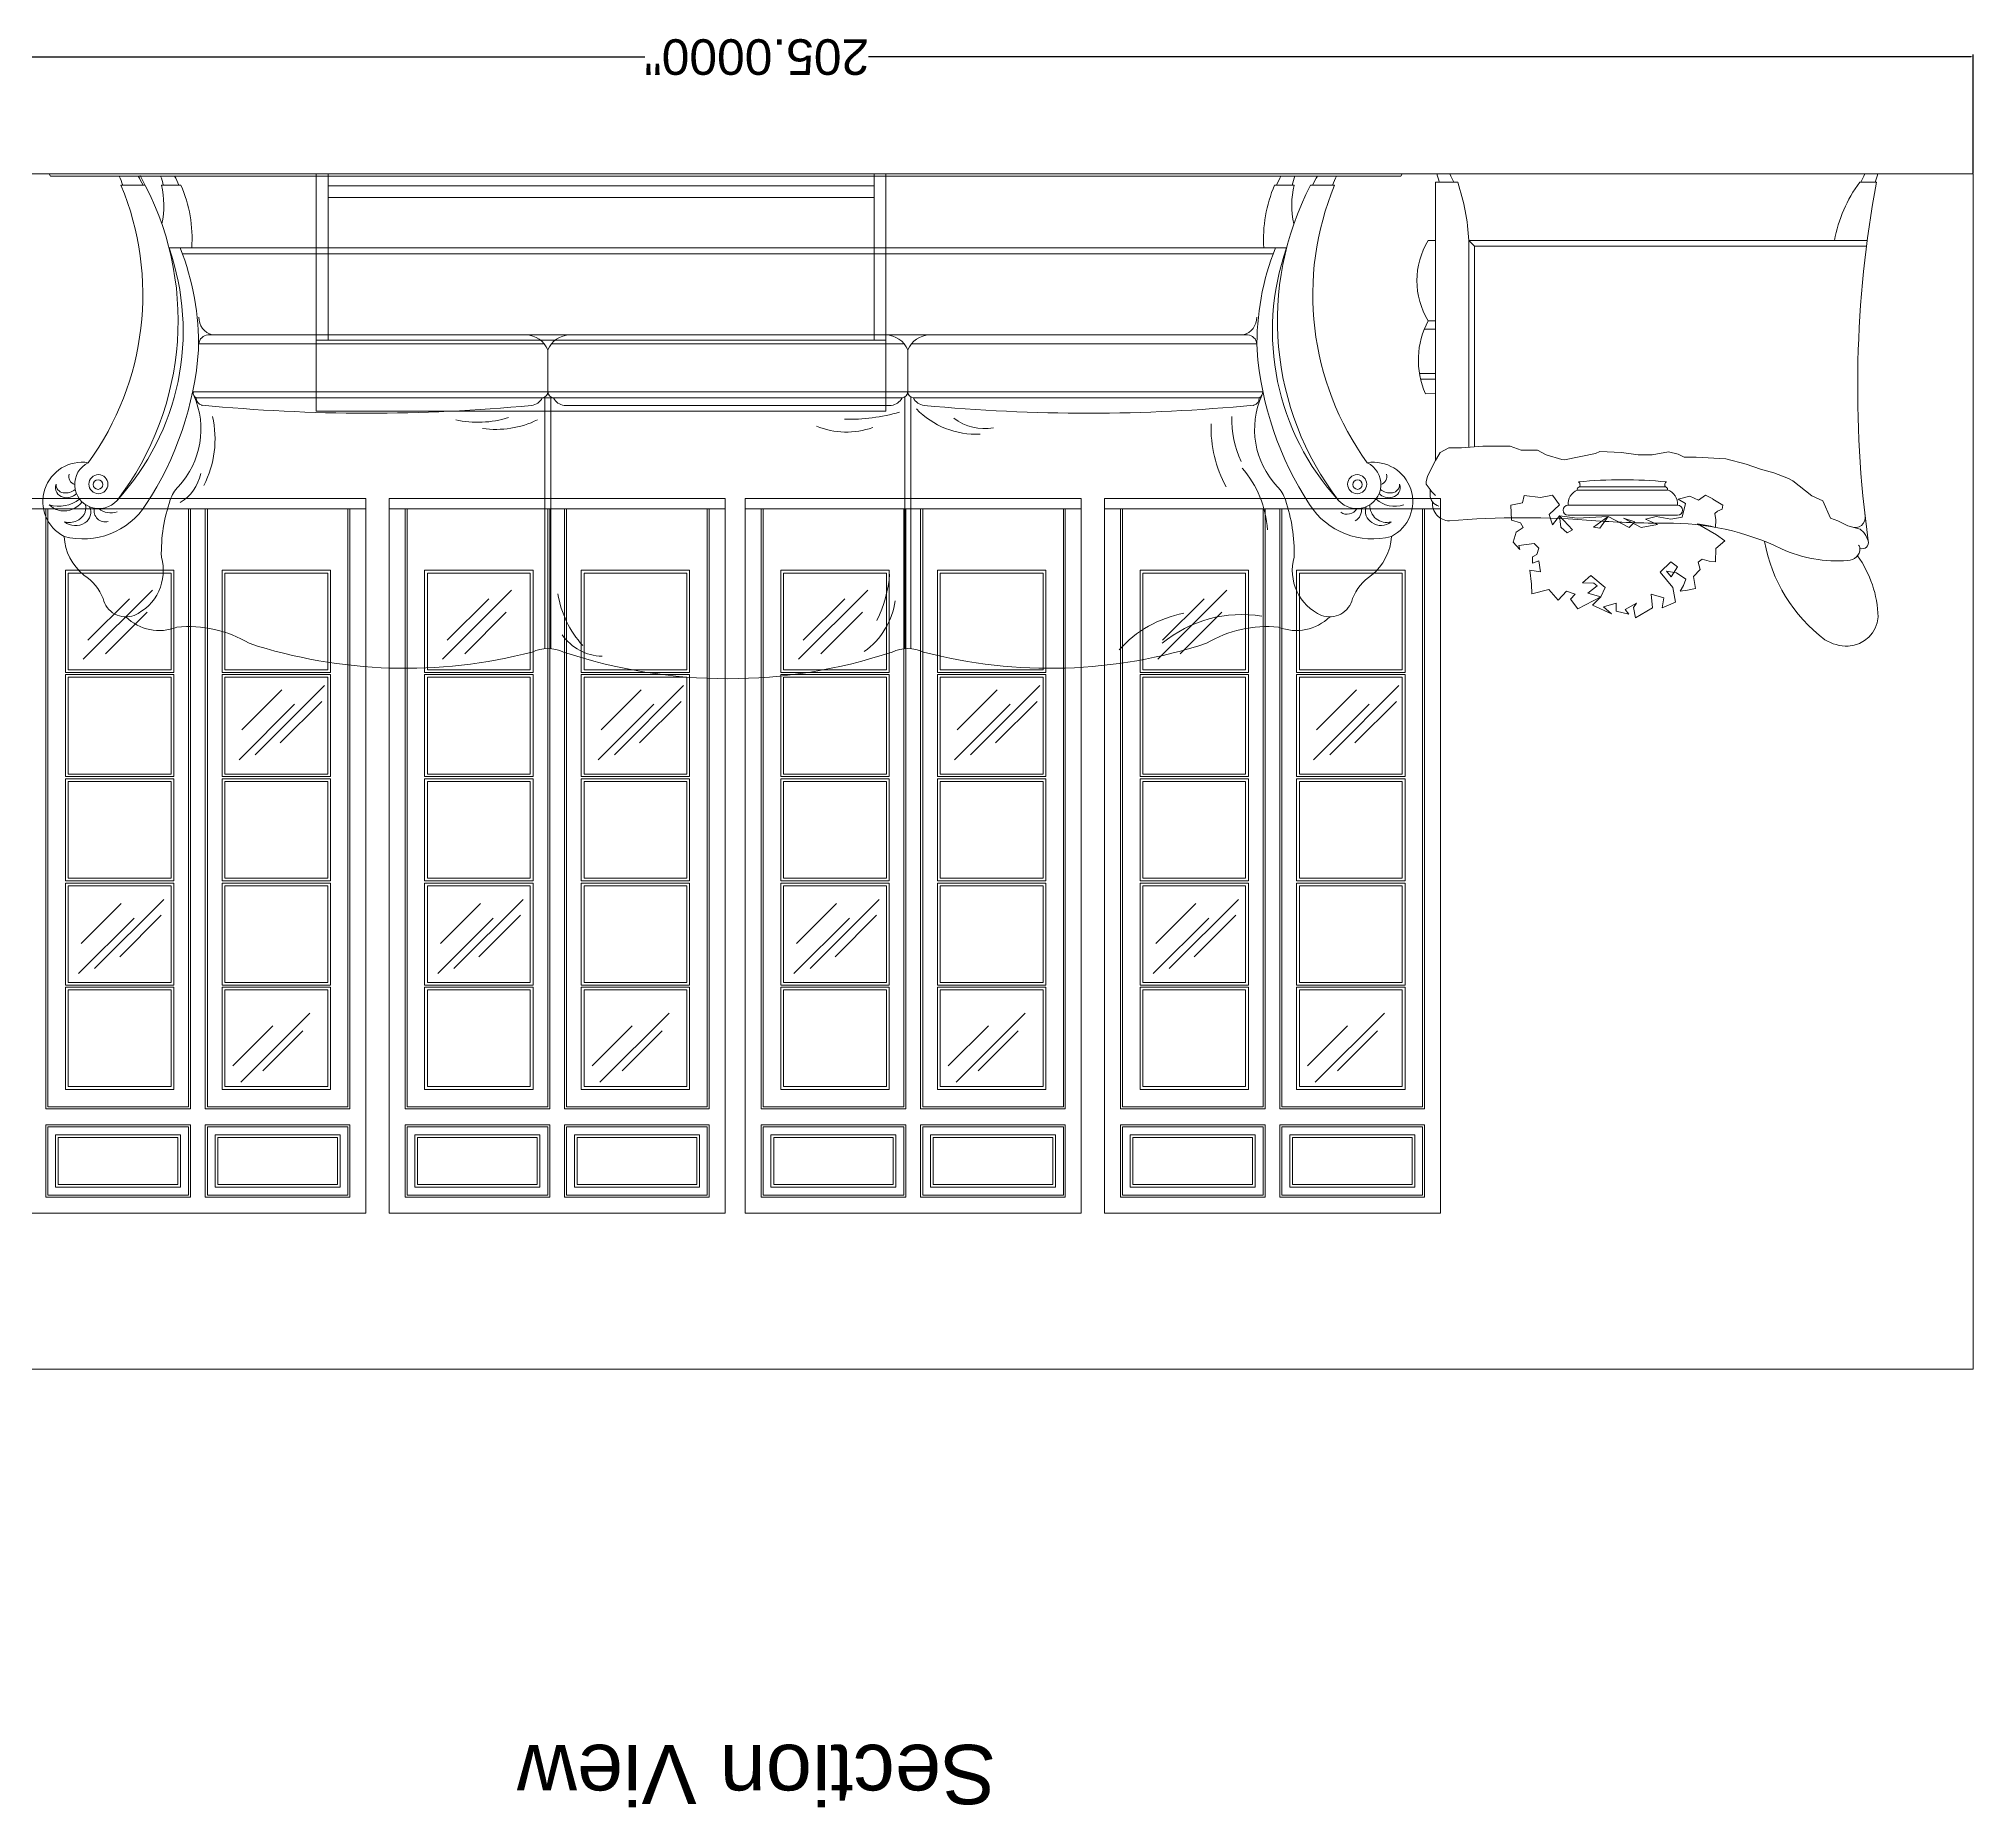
# Model space of a CAD drawing. Header units: inches. Extents: x -813 to 82, y -70 to 268.
# Drawn here: x -726.8 to -563.8, y 107.9 to 256.9 of the extents above; entities that cross this region are included whole.
import ezdxf

# ---------------------------------------------------------------- set-up
doc = ezdxf.new("R2010")
doc.units = ezdxf.units.IN
doc.header["$MEASUREMENT"] = 0
doc.layers.get('Defpoints').update_dxf_attribs({"color": 6})
for name, color, linetype, lineweight in [('Flowers', 240, 'Continuous', 0), ('Furniture', 4, 'Continuous', 0), ('Text', 30, 'Continuous', 0), ('Windows', 2, 'Continuous', 0)]:
    doc.layers.add(name, color=color, linetype=linetype, lineweight=lineweight)
doc.layers.add('Rugs', color=201, linetype='Continuous')
doc.layers.add('S-DIM', color=7, linetype='Continuous')
doc.layers.add('Walls', color=3, linetype='Continuous', plot=False)
doc.styles.get("Standard").update_dxf_attribs({"font": 'arial.ttf'})
doc.dimstyles.get("Standard").update_dxf_attribs({"dimtxt": 0.18, "dimasz": 0.18, "dimexe": 0.18, "dimexo": 0.0625, "dimgap": 0.09, "dimtad": 0, "dimtih": 1, "dimtoh": 1, "dimdec": 4, "dimzin": 1, "dimdsep": 46, "dimtxsty": 'Standard', "dimcen": 0.09, "dimadec": 0, "dimazin": 0, "dimtfac": 1, "dimtdec": 4, "dimtofl": 0, "dimtmove": 0, "dimatfit": 3, "dimfxl": 1, "dimtolj": 1, "dimtzin": 0, "dimarcsym": 0})

# ---------------------------------------------------------------- blocks, each defined once
blk = doc.blocks.new('*D223')
at = {"layer": 'Defpoints', "color": 0, "lineweight": 0, "transparency": 16777216}
for p in [(-768.77, 255.41), (-768.77, 245.54), (-563.77, 245.54)]:
    blk.add_point(p, dxfattribs=at)
at = {"layer": 'S-DIM', "color": 0, "lineweight": -2, "transparency": 16777216}
for p, q in [((-768.77, 245.6), (-768.77, 255.59)), ((-768.59, 255.41), (-675.68, 255.41)), ((-563.95, 255.41), (-656.85, 255.41)), ((-563.77, 245.6), (-563.77, 255.59))]:
    blk.add_line(p, q, dxfattribs=at)
at = {"layer": 'S-DIM', "color": 0, "lineweight": 0, "transparency": 16777216}
for points in [[(-768.59, 255.38), (-768.59, 255.44), (-768.77, 255.41)], [(-563.95, 255.38), (-563.95, 255.44), (-563.77, 255.41)]]:
    blk.add_solid(points, dxfattribs=at)
at = {"layer": 'S-DIM', "color": 0, "lineweight": 0, "transparency": 16777216, "insert": (-666.27, 255.41), "char_height": 0.18, "attachment_point": 5, "rotation": 180}
blk.add_mtext('\\A1;{\\H16.66667x;205.0000"}', dxfattribs=at)

msp = doc.modelspace()

# ---------------------------------------------------------------- linework, layer by layer
at = {"layer": 'Flowers', "color": 1}
for p, q in [((-589.54246, 218.88853), (-597.11858, 218.88853)), ((-589.70008, 219.17272), (-596.96095, 219.17272)), ((-597.90473, 217.61844), (-588.68256, 217.61844)), ((-597.90473, 216.76449), (-588.68256, 216.76449)), ((-595.98849, 211.70418), (-596.69707, 211.08459)), ((-596.69707, 211.08459), (-595.72277, 211.04033)), ((-595.45706, 210.81905), (-596.25421, 210.19945)), ((-594.79275, 210.68628), (-595.98849, 211.70418)), ((-595.72277, 211.04033), (-595.45706, 210.81905)), ((-595.14705, 209.88965), (-594.79275, 210.68628)), ((-596.25421, 210.19945), (-595.14705, 209.88965))]:
    msp.add_line(p, q, dxfattribs=at)
for points in [[(-600.77143, 214.40386), (-602.05573, 214.22684), (-601.96715, 213.87278), (-602.54288, 214.49237), (-602.27716, 215.33327), (-601.70143, 215.73157), (-601.92288, 216.12988), (-602.67574, 216.35117), (-602.72003, 217.63462), (-601.74572, 217.81164), (-601.61287, 218.43125), (-600.23999, 218.25422), (-599.2214, 218.47551), (-598.62492, 217.64135), (-599.48711, 216.838)], [(-599.48711, 216.838), (-599.2214, 215.95286), (-598.62492, 216.71771), (-598.51282, 215.77583), (-597.98138, 215.289), (-597.53851, 215.55454), (-598.62492, 216.71771), (-597.13994, 216.5282), (-594.52704, 216.66097), (-595.23563, 215.68732), (-595.76706, 215.77583), (-594.52704, 216.66097), (-592.75559, 215.73157), (-592.26843, 216.2184), (-593.24274, 216.5282), (-591.73699, 215.73157), (-590.36411, 215.99712), (-591.38271, 216.43969), (-590.49698, 216.66097), (-589.25695, 216.43969), (-588.28266, 216.61671), (-588.01694, 217.76739), (-588.63694, 218.12145), (-587.66265, 218.387), (-586.90978, 218.03293), (-586.33406, 218.47551), (-585.71404, 218.16571), (-585.71404, 218.12145), (-584.8726, 217.63462), (-584.91689, 217.28057), (-585.31546, 217.10354)], [(-585.31546, 217.10354), (-585.5369, 216.92651), (-585.44833, 216.39542), (-585.49261, 215.73157), (-585.89118, 215.86434), (-586.99834, 216.04137), (-585.40404, 215.11198), (-584.69546, 214.62515), (-585.44833, 213.9613), (-585.49261, 212.85487), (-586.02405, 212.89913), (-586.59977, 213.07615), (-586.95407, 212.81061), (-586.77691, 212.19101), (-587.35264, 211.61567), (-587.1755, 210.59776), (-587.83979, 210.46499), (-588.4598, 210.37648), (-588.19408, 210.8633), (-587.97265, 211.39439), (-588.76981, 211.92547), (-589.61125, 212.05825), (-589.21266, 211.57142), (-588.68123, 212.4123), (-589.25695, 212.85487), (-590.14268, 211.96973), (-589.07981, 210.68628), (-588.85838, 209.44708), (-589.96554, 208.96026), (-589.83268, 209.80114), (-590.89555, 210.11094), (-590.80699, 208.96026), (-592.22415, 208.11938), (-592.40129, 209.00452), (-592.13558, 209.35857), (-593.10987, 208.82749), (-592.79986, 208.42918), (-593.86275, 208.69472), (-593.86275, 209.35857), (-594.92562, 209.04877), (-594.26132, 208.47343), (-595.85563, 209.18154), (-595.14705, 209.88965), (-597.09565, 208.87174), (-597.71567, 209.71262), (-597.31708, 210.11094), (-598.02567, 210.37648), (-598.73425, 209.62411), (-599.5314, 210.50925), (-600.94857, 210.1552), (-600.99286, 210.95182), (-601.12573, 212.14676), (-600.23999, 212.01399), (-600.37285, 212.94339), (-600.90428, 212.7221)], [(-600.90428, 212.7221), (-600.90428, 213.25318), (-600.55, 213.47447), (-600.37285, 214.00555), (-600.77143, 214.40386)]]:
    msp.add_lwpolyline(points, dxfattribs=at)
for centre, radius, start, end in [((-596.63021, 217.7079), 1.27765, 112.4726353, 184.0152565), ((-596.97851, 218.96702), 0.16056, 130.2142344, 209.262928), ((-597.16771, 219.34439), 0.26873, 288.5580073, 60.0344859), ((-593.33052, 183.64901), 36.11852, 84.115558, 95.884442), ((-589.49333, 219.34439), 0.26873, 119.9655141, 251.4419927), ((-589.68253, 218.96702), 0.16056, 330.737072, 49.7857656), ((-589.95708, 217.7079), 1.27765, 355.9847435, 70.5421187), ((-597.90473, 217.19146), 0.42698, 90, 270), ((-588.68256, 217.19146), 0.42698, 270, 90)]:
    msp.add_arc(centre, radius, start, end, dxfattribs=at)
at = {"layer": 'Furniture', "color": 4}
for p, q in [((-715.77407, 239.29549), (-621.62197, 239.29549)), ((-622.7557, 238.79021), (-714.64035, 238.79021)), ((-605.80285, 239.46158), (-572.76645, 239.46158)), ((-609.69076, 233.15518), (-609.07283, 233.15518)), ((-610.01589, 232.45447), (-609.07283, 232.45447)), ((-713.26104, 231.211), (-684.15609, 231.211)), ((-683.5568, 231.211), (-653.83924, 231.211)), ((-624.135, 231.211), (-653.23995, 231.211)), ((-610.42608, 228.71734), (-609.07283, 228.71734)), ((-610.33395, 228.2502), (-609.07283, 228.2502)), ((-713.70701, 227.16875), (-623.61306, 227.16875)), ((-654.01545, 226.66347), (-713.47284, 226.66347)), ((-684.10909, 226.73398), (-684.10909, 205.51828)), ((-683.60381, 226.73398), (-683.60381, 205.51828)), ((-653.79223, 226.73398), (-653.79223, 205.51828)), ((-653.28695, 226.73398), (-653.28695, 205.51828)), ((-653.06374, 226.66347), (-623.92321, 226.66347))]:
    msp.add_line(p, q, dxfattribs=at)
for points in [[(-719.82052, 244.60094, -0.26076153), (-722.57514, 221.20006, 0.851349151), (-724.61377, 214.98408, 0.210591395), (-722.94056, 211.71857, -0.153682978), (-721.32299, 209.74383, 0.455805841), (-718.71749, 208.33269)], [(-719.98359, 245.35887, -0.008501064), (-719.65651, 244.60094)], [(-717.95993, 244.60094, 0.008721004), (-718.3719, 245.35887)], [(-716.47946, 245.35887, -0.026625281), (-716.2582, 244.60094)], [(-716.414, 244.60094, -0.113911375), (-716.38502, 241.33218, 0.035789389)], [(-713.86188, 239.29549, 0.119663559), (-714.76787, 244.60094), (-716.414, 244.60094)], [(-714.93317, 244.60094, 0.018601564), (-715.29981, 245.35887)], [(-622.62817, 244.60094, 0.119663559), (-623.53416, 239.29549)], [(-621.01102, 241.33218, -0.113911375), (-620.98204, 244.60094), (-622.62817, 244.60094)], [(-622.09623, 245.35887, 0.014659906), (-622.46287, 244.60094)], [(-619.60691, 244.60094, 0.290734315), (-617.246, 218.02401)], [(-621.13784, 244.60094, -0.026625281), (-620.91658, 245.35887)], [(-616.07305, 209.74383, -0.153682978), (-614.45548, 211.71857, 0.210591395), (-612.78227, 214.98408, 0.851349151), (-614.8209, 221.20006, -0.26076153), (-617.57553, 244.60094), (-619.60691, 244.60094)], [(-619.02414, 245.35887, 0.008721004), (-619.43612, 244.60094)], [(-617.73953, 244.60094, -0.008501064), (-617.41245, 245.35887)], [(-572.70659, 239.92872), (-606.26999, 239.92872, 0.068283449), (-607.20802, 244.83371), (-609.07283, 244.83371), (-609.07283, 221.38119), (-609.56747, 220.39096), (-609.74612, 220.03407), (-609.85332, 219.6058), (-609.85332, 219.39167), (-609.53174, 218.92771), (-609.53174, 218.49944)], [(-609.31729, 217.89249, 0.444081002), (-607.90498, 216.29938, -0.04216933), (-595.57949, 216.29938, 0.016368861), (-589.66839, 216.10581, -0.115319886), (-579.93562, 213.9497, 0.128420425), (-574.33337, 212.96255, 0.414213562), (-573.31587, 213.98004, 0.620032717), (-572.6217, 214.62299, -0.079849308), (-571.93511, 244.83371), (-573.34012, 244.83371, 0.113801585), (-575.4667, 239.92872)], [(-608.95928, 245.53442, -0.026625281), (-608.75472, 244.83371)], [(-607.5297, 244.83371, 0.021002665), (-607.86867, 245.53442)], [(-572.9085, 245.53442, 0.017419088), (-573.24747, 244.83371)], [(-572.02245, 244.83371, -0.02659841), (-571.81789, 245.53442)], [(-609.07283, 239.92872), (-609.69076, 239.92872, 0.279710987), (-609.69076, 233.15518, 0.229543467), (-609.92434, 227.01779), (-609.07283, 227.04568)], [(-724.61377, 214.98408, 0.32666224), (-717.71424, 217.66578, 0.126676582), (-713.28368, 230.70572, 0.100585253), (-714.83444, 239.29549)], [(-722.57514, 221.20006, 1.222943162), (-720.15004, 218.02402, 0.277048157), (-715.77407, 239.29549, 0.277048157)], [(-622.5616, 239.29549, 0.100585253), (-624.11236, 230.70572, 0.126676582), (-619.6818, 217.66578, 0.32666224), (-612.78227, 214.98408)], [(-621.62197, 239.29549, 0.277048157), (-617.24601, 218.02402, 1.222943162), (-614.8209, 221.20006)], [(-713.70701, 227.16875, 0.389920794), (-713.47284, 226.66347, 0.368019618), (-713.00456, 226.04881, 0.047858046), (-685.23808, 226.02356, 0.249890274), (-684.3323, 226.66347, 0.386961257), (-683.85645, 227.16875), (-683.85645, 230.70572, 0.300018597), (-685.71486, 231.96892)], [(-712.49108, 231.96892, 0.381310169), (-713.26104, 231.211, 0.381310169)], [(-712.49108, 231.96892), (-624.90496, 231.96892, -0.381310169), (-624.135, 231.211)], [(-681.99804, 231.96892, 0.300018597), (-683.85645, 230.70572)], [(-653.53959, 230.70572, 0.300018597), (-655.39801, 231.96892)], [(-623.6162, 227.18385, -0.267075603), (-623.92321, 226.66347, -0.368019618), (-624.39149, 226.04881, -0.047858046), (-652.15796, 226.02356, -0.249890274), (-653.06374, 226.66347, -0.386961257), (-653.53959, 227.16875), (-653.53959, 230.70572, -0.300018597), (-651.68118, 231.96892)], [(-718.71749, 208.33269, 0.37559417), (-716.41892, 213.25248, -0.087320525), (-715.675, 218.06385, -0.109434546), (-714.98321, 219.19632, 0.301350804), (-713.68843, 226.87046)], [(-683.85645, 227.16875, 0.386961257), (-683.3806, 226.66347, 0.249890274), (-682.47482, 226.02356), (-654.92122, 226.02356, 0.249890274), (-654.01545, 226.66347, 0.386961257), (-653.53959, 227.16875)], [(-623.70761, 226.87046, 0.301350804), (-622.41283, 219.19632, -0.12282487), (-621.72104, 218.06385, -0.087320525), (-620.97712, 213.25248, 0.37559417), (-618.67855, 208.33269, 0.455805763), (-616.07305, 209.74383)], [(-723.67957, 218.94789, -0.229545985), (-724.68887, 218.67316, -0.405021668), (-725.28822, 219.38148, 0.455828582), (-724.68887, 218.28193, 0.266286738), (-723.57252, 218.59771, 0.291564971)], [(-613.71647, 218.94789, 0.229545985), (-612.70717, 218.67316, 0.405021668), (-612.10782, 219.38148, -0.455828582), (-612.70717, 218.28193, -0.266286738), (-613.82352, 218.59771, -0.291564971)], [(-723.09281, 217.89249, -0.261371903), (-724.89485, 217.14951, -0.166647644), (-725.86461, 217.65765, 0.243543044), (-723.30464, 218.12916, 0.264277034)], [(-722.46787, 217.48431, -0.384061517), (-722.86537, 216.12443, -0.314941817), (-724.5816, 216.21014, 0.157925977), (-723.55186, 216.29585, 0.353414516), (-722.79875, 217.65927, 0.353414516)], [(-614.59729, 217.65927, 0.512989059), (-612.81444, 216.21014, -0.351412316), (-614.43413, 216.15933, -0.34721466), (-614.92817, 217.48431)], [(-581.34458, 214.56629, 0.191032074), (-576.26226, 206.27557, 0.146869589), (-574.29705, 205.74382, 0.374275571), (-571.77769, 208.19784, 0.146281079), (-573.52362, 213.36392, 0.146281079)], [(-719.40706, 208.20758, 0.296562293), (-715.10592, 207.33236, -0.163814445), (-709.03557, 205.98131, 0.143956907), (-685.17685, 205.24427, -0.215055135), (-682.53605, 205.24427, 0.162592065), (-654.85999, 205.24427, -0.215055135), (-652.2192, 205.24427, 0.143956907), (-628.36047, 205.98131, -0.163814445), (-622.29012, 207.33236, 0.296562293), (-617.98898, 208.20758, 0.351408038)]]:
    msp.add_lwpolyline(points, format="xyb", dxfattribs=at)
for points in [[(-717.78913, 244.60094), (-719.82052, 244.60094)], [(-605.80285, 222.53156), (-605.80285, 239.46158), (-606.26999, 239.92872), (-606.26999, 222.49699)], [(-609.07283, 221.38119), (-608.99988, 221.52723), (-608.66941, 222.05539), (-607.94235, 222.4515), (-606.88481, 222.4515), (-605.10022, 222.58354), (-602.78686, 222.58354), (-601.86152, 222.25345), (-600.47351, 222.25345), (-599.74645, 221.85733), (-598.42453, 221.46122), (-598.21839, 221.45251), (-595.58775, 221.97803), (-595.21945, 222.13568), (-593.40124, 222.05539), (-592.01322, 221.85733), (-590.8235, 221.85733), (-589.43548, 222.12141), (-588.64233, 221.92335), (-588.11356, 221.65927), (-587.12212, 221.65927), (-584.61047, 221.52723), (-582.89198, 221.0651), (-581.70225, 220.66898), (-580.57862, 220.33889), (-579.33034, 219.87595), (-578.96205, 219.66574), (-577.38366, 218.40449), (-576.43663, 217.98408), (-575.80527, 216.51263), (-575.17392, 216.30242), (-574.33211, 215.882), (-573.30484, 215.6086), (-573.00122, 215.30534), (-572.81146, 215.07789), (-572.6217, 214.62299)], [(-609.08406, 218.42806), (-609.40564, 218.78495), (-609.53174, 218.92771)]]:
    msp.add_lwpolyline(points, dxfattribs=at)
for centre, radius in [((-721.72145, 219.38938), 0.8022), ((-615.67459, 219.38938), 0.8022), ((-721.75488, 219.356), 0.40064), ((-615.64116, 219.356), 0.40064)]:
    msp.add_circle(centre, radius, dxfattribs=at)
for centre, radius, start, end in [((-739.89116, 233.171), 24.88259, 322.5016617, 29.4160741), ((-711.74937, 233.42933), 1.50814, 178.9107643, 255.5467397), ((-625.64667, 233.42933), 1.50814, 284.4532603, 1.0892357), ((-720.43048, 223.18406), 8.53532, 332.8530196, 12.8875179), ((-689.74212, 233.27742), 8.66772, 257.4755615, 287.1959445), ((-658.41485, 239.75326), 14.88844, 268.2804886, 286.3213801), ((-647.72537, 230.69559), 7.10482, 224.3409273, 272.3733556), ((-647.0816, 228.33964), 4.25765, 232.9883196, 280.2439373), ((-617.52541, 224.9373), 8.72127, 178.945204, 204.6066712), ((-688.20887, 231.8871), 7.87975, 261.6339243, 296.1842154), ((-658.70425, 230.51732), 6.73334, 247.9104086, 289.2273359), ((-617.49545, 224.17474), 10.49293, 178.4101754, 208.4691961), ((-723.53396, 220.03282), 0.69276, 162.7197828, 254.1662764), ((-716.73312, 221.0098), 3.69724, 300.9825906, 348.7129576), ((-631.8702, 215.05039), 8.64281, 3.2404509, 41.2844105), ((-613.86208, 220.03282), 0.69276, 285.8337236, 17.2802172), ((-608.51474, 218.51742), 1.01716, 181.0129122, 254.8014994), ((-721.15391, 217.1609), 0.94056, 167.4714281, 285.8946475), ((-720.68349, 218.55004), 1.5798, 230.6885361, 289.7746686), ((-616.5246, 217.78913), 0.93473, 234.8973138, 330.4209891), ((-616.34399, 217.19786), 1.0336, 299.2279348, 9.3019067), ((-612.49127, 219.95443), 2.42722, 228.9397265, 287.9855689), ((-573.72096, 216.60122), 0.86145, 263.5002364, 20.9633325), ((-574.00922, 213.85466), 0.70459, 10.2505343, 35.2022462), ((-666.10874, 212.73016), 11.08425, 334.1850816, 355.2852154), ((-674.51074, 211.54019), 8.61331, 189.3596272, 221.8745621), ((-660.87502, 210.47522), 6.35358, 305.347315, 351.7594765), ((-628.44229, 198.89115), 9.79027, 100.8002429, 138.1187335), ((-625.39434, 197.94143), 10.4651, 80.7687199, 129.8134959), ((-679.19209, 209.0814), 4.19777, 214.616093, 268.6298695)]:
    msp.add_arc(centre, radius, start, end, dxfattribs=at)
for p in [(-653.79223, 226.73398), (-713.00456, 226.04881), (-624.39149, 226.04881)]:
    msp.add_point(p, dxfattribs=at)
at = {"layer": 'Rugs', "lineweight": 0}
for p, q in [((-668.87002, 245.54026), (-725.87002, 245.54026)), ((-725.87002, 245.54026), (-725.75562, 245.35929)), ((-725.87002, 245.54026), (-611.87002, 245.54026)), ((-668.75562, 245.35929), (-725.75562, 245.35929)), ((-668.98441, 245.35929), (-611.98441, 245.35929)), ((-668.98441, 245.35929), (-611.98441, 245.35929)), ((-668.87002, 245.54026), (-611.87002, 245.54026)), ((-611.87002, 245.54026), (-611.98441, 245.35929)), ((-611.87002, 245.54026), (-611.98441, 245.35929))]:
    msp.add_line(p, q, dxfattribs=at)
at = {"layer": 'Walls', "lineweight": 0}
for p, q in [((-773.97352, 245.54026), (-568.97352, 245.54026)), ((-563.76651, 245.54026), (-768.76651, 245.54026)), ((-563.76651, 245.54026), (-563.76651, 144.79026)), ((-768.76651, 144.79026), (-563.76651, 144.79026))]:
    msp.add_line(p, q, dxfattribs=at)
at = {"layer": 'Windows', "color": 4, "lineweight": 0}
for p, q in [((-703.37002, 244.54026), (-703.37002, 243.54026)), ((-656.37002, 244.54026), (-702.37002, 244.54026)), ((-655.37002, 243.54026), (-655.37002, 244.54026)), ((-702.37002, 243.54026), (-656.37002, 243.54026))]:
    msp.add_line(p, q, dxfattribs=at)
at = {"layer": 'Windows', "color": 2}
for p, q in [((-727.49986, 218.18859), (-699.18436, 218.18859)), ((-699.18436, 217.32484), (-727.49986, 217.32484)), ((-726.15446, 166.73501), (-726.15446, 217.32484)), ((-725.9889, 166.90056), (-725.9889, 217.32484)), ((-714.13892, 166.90056), (-714.13892, 217.32484)), ((-713.96113, 166.73501), (-713.96113, 217.32484)), ((-712.72308, 166.73501), (-712.72308, 217.32484)), ((-712.5453, 166.90056), (-712.5453, 217.32484)), ((-700.69532, 166.90056), (-700.69532, 217.32484)), ((-700.52976, 166.73501), (-700.52976, 217.32484)), ((-699.18436, 218.18859), (-699.18436, 157.96152)), ((-697.23236, 157.96152), (-697.23236, 218.18859)), ((-697.23236, 218.18859), (-668.91686, 218.18859)), ((-668.91686, 217.32484), (-697.23236, 217.32484)), ((-695.88696, 166.73501), (-695.88696, 217.32484)), ((-695.7214, 166.90056), (-695.7214, 217.32484)), ((-683.87142, 166.90056), (-683.87142, 217.32484)), ((-683.69363, 166.73501), (-683.69363, 217.32484)), ((-682.45559, 166.73501), (-682.45559, 217.32484)), ((-682.2778, 166.90056), (-682.2778, 217.32484)), ((-670.42782, 166.90056), (-670.42782, 217.32484)), ((-670.26226, 166.73501), (-670.26226, 217.32484)), ((-668.91686, 218.18859), (-668.91686, 157.96152)), ((-667.23236, 157.96152), (-667.23236, 218.18859)), ((-667.23236, 218.18859), (-638.91686, 218.18859)), ((-638.91686, 217.32484), (-667.23236, 217.32484)), ((-665.88696, 166.73501), (-665.88696, 217.32484)), ((-665.7214, 166.90056), (-665.7214, 217.32484)), ((-653.87142, 166.90056), (-653.87142, 217.32484)), ((-653.69363, 166.73501), (-653.69363, 217.32484)), ((-652.45559, 166.73501), (-652.45559, 217.32484)), ((-652.2778, 166.90056), (-652.2778, 217.32484)), ((-640.42782, 166.90056), (-640.42782, 217.32484)), ((-640.26226, 166.73501), (-640.26226, 217.32484)), ((-638.91686, 218.18859), (-638.91686, 157.96152)), ((-636.96486, 157.96152), (-636.96486, 218.18859)), ((-636.96486, 218.18859), (-608.64936, 218.18859)), ((-608.64936, 217.32484), (-636.96486, 217.32484)), ((-635.61946, 166.73501), (-635.61946, 217.32484)), ((-635.4539, 166.90056), (-635.4539, 217.32484)), ((-623.60392, 166.90056), (-623.60392, 217.32484)), ((-623.42614, 166.73501), (-623.42614, 217.32484)), ((-622.18809, 166.73501), (-622.18809, 217.32484)), ((-622.0103, 166.90056), (-622.0103, 217.32484)), ((-610.16032, 166.90056), (-610.16032, 217.32484)), ((-609.99476, 166.73501), (-609.99476, 217.32484)), ((-608.64936, 218.18859), (-608.64936, 157.96152)), ((-724.505, 212.1312), (-715.3755, 212.1312)), ((-724.505, 203.52461), (-724.505, 212.1312)), ((-715.60417, 211.90253), (-724.27634, 211.90253)), ((-724.27634, 203.7472), (-724.27634, 211.90253)), ((-715.60417, 203.7472), (-715.60417, 211.90253)), ((-715.3755, 203.52461), (-715.3755, 212.1312)), ((-702.17921, 212.1312), (-711.30872, 212.1312)), ((-711.30872, 203.52461), (-711.30872, 212.1312)), ((-711.08005, 211.90253), (-702.40788, 211.90253)), ((-711.08005, 203.7472), (-711.08005, 211.90253)), ((-702.40788, 203.7472), (-702.40788, 211.90253)), ((-702.17921, 203.52461), (-702.17921, 212.1312)), ((-694.23751, 212.1312), (-685.108, 212.1312)), ((-694.23751, 203.52461), (-694.23751, 212.1312)), ((-685.33667, 211.90253), (-694.00884, 211.90253)), ((-694.00884, 203.7472), (-694.00884, 211.90253)), ((-685.33667, 203.7472), (-685.33667, 211.90253)), ((-685.108, 203.52461), (-685.108, 212.1312)), ((-671.91171, 212.1312), (-681.04122, 212.1312)), ((-681.04122, 203.52461), (-681.04122, 212.1312)), ((-680.81255, 211.90253), (-672.14038, 211.90253)), ((-680.81255, 203.7472), (-680.81255, 211.90253)), ((-672.14038, 203.7472), (-672.14038, 211.90253)), ((-671.91171, 203.52461), (-671.91171, 212.1312)), ((-664.23751, 212.1312), (-655.108, 212.1312)), ((-664.23751, 203.52461), (-664.23751, 212.1312)), ((-655.33667, 211.90253), (-664.00884, 211.90253)), ((-664.00884, 203.7472), (-664.00884, 211.90253)), ((-655.33667, 203.7472), (-655.33667, 211.90253)), ((-655.108, 203.52461), (-655.108, 212.1312)), ((-641.91171, 212.1312), (-651.04122, 212.1312)), ((-651.04122, 203.52461), (-651.04122, 212.1312)), ((-650.81255, 211.90253), (-642.14038, 211.90253)), ((-650.81255, 203.7472), (-650.81255, 211.90253)), ((-642.14038, 203.7472), (-642.14038, 211.90253)), ((-641.91171, 203.52461), (-641.91171, 212.1312)), ((-633.97001, 212.1312), (-624.8405, 212.1312)), ((-633.97001, 203.52461), (-633.97001, 212.1312)), ((-625.06917, 211.90253), (-633.74134, 211.90253)), ((-633.74134, 203.7472), (-633.74134, 211.90253)), ((-625.06917, 203.7472), (-625.06917, 211.90253)), ((-624.8405, 203.52461), (-624.8405, 212.1312)), ((-611.64421, 212.1312), (-620.77372, 212.1312)), ((-620.77372, 203.52461), (-620.77372, 212.1312)), ((-620.54505, 211.90253), (-611.87288, 211.90253)), ((-620.54505, 203.7472), (-620.54505, 211.90253)), ((-611.87288, 203.7472), (-611.87288, 211.90253)), ((-611.64421, 203.52461), (-611.64421, 212.1312)), ((-717.17743, 210.46034), (-723.0009, 204.63687)), ((-686.90993, 210.46034), (-692.7334, 204.63687)), ((-656.90993, 210.46034), (-662.7334, 204.63687)), ((-626.64243, 210.46034), (-632.4659, 204.63687)), ((-719.10938, 209.73293), (-722.60346, 206.23885)), ((-688.84188, 209.73293), (-692.33596, 206.23885)), ((-658.84188, 209.73293), (-662.33596, 206.23885)), ((-628.57438, 209.73293), (-632.06846, 206.23885)), ((-717.62412, 208.59099), (-721.1182, 205.09691)), ((-687.35662, 208.59099), (-690.8507, 205.09691)), ((-657.35662, 208.59099), (-660.8507, 205.09691)), ((-627.08912, 208.59099), (-630.5832, 205.09691)), ((-724.27634, 203.7472), (-715.60417, 203.7472)), ((-702.40788, 203.7472), (-711.08005, 203.7472)), ((-694.00884, 203.7472), (-685.33667, 203.7472)), ((-672.14038, 203.7472), (-680.81255, 203.7472)), ((-664.00884, 203.7472), (-655.33667, 203.7472)), ((-642.14038, 203.7472), (-650.81255, 203.7472)), ((-633.74134, 203.7472), (-625.06917, 203.7472)), ((-611.87288, 203.7472), (-620.54505, 203.7472)), ((-724.505, 203.52461), (-715.3755, 203.52461)), ((-715.3755, 203.3416), (-724.505, 203.3416)), ((-724.505, 194.74109), (-724.505, 203.3416)), ((-715.60417, 203.11901), (-724.27634, 203.11901)), ((-724.27634, 194.96368), (-724.27634, 203.11901)), ((-715.60417, 194.96368), (-715.60417, 203.11901)), ((-715.3755, 194.74109), (-715.3755, 203.3416)), ((-702.17921, 203.52461), (-711.30872, 203.52461)), ((-711.30872, 203.3416), (-702.17921, 203.3416)), ((-711.30872, 194.74109), (-711.30872, 203.3416)), ((-711.08005, 203.11901), (-702.40788, 203.11901)), ((-711.08005, 194.96368), (-711.08005, 203.11901)), ((-702.68645, 202.41543), (-708.50992, 196.59196)), ((-702.40788, 194.96368), (-702.40788, 203.11901)), ((-702.17921, 194.74109), (-702.17921, 203.3416)), ((-694.23751, 203.52461), (-685.108, 203.52461)), ((-685.108, 203.3416), (-694.23751, 203.3416)), ((-694.23751, 194.74109), (-694.23751, 203.3416)), ((-685.33667, 203.11901), (-694.00884, 203.11901)), ((-694.00884, 194.96368), (-694.00884, 203.11901)), ((-685.33667, 194.96368), (-685.33667, 203.11901)), ((-685.108, 194.74109), (-685.108, 203.3416)), ((-671.91171, 203.52461), (-681.04122, 203.52461)), ((-681.04122, 203.3416), (-671.91171, 203.3416)), ((-681.04122, 194.74109), (-681.04122, 203.3416)), ((-680.81255, 203.11901), (-672.14038, 203.11901)), ((-680.81255, 194.96368), (-680.81255, 203.11901)), ((-672.41896, 202.41543), (-678.24243, 196.59196)), ((-672.14038, 194.96368), (-672.14038, 203.11901)), ((-671.91171, 194.74109), (-671.91171, 203.3416)), ((-664.23751, 203.52461), (-655.108, 203.52461)), ((-655.108, 203.3416), (-664.23751, 203.3416)), ((-664.23751, 194.74109), (-664.23751, 203.3416)), ((-655.33667, 203.11901), (-664.00884, 203.11901)), ((-664.00884, 194.96368), (-664.00884, 203.11901)), ((-655.33667, 194.96368), (-655.33667, 203.11901)), ((-655.108, 194.74109), (-655.108, 203.3416)), ((-641.91171, 203.52461), (-651.04122, 203.52461)), ((-651.04122, 203.3416), (-641.91171, 203.3416)), ((-651.04122, 194.74109), (-651.04122, 203.3416)), ((-650.81255, 203.11901), (-642.14038, 203.11901)), ((-650.81255, 194.96368), (-650.81255, 203.11901)), ((-642.41896, 202.41543), (-648.24243, 196.59196)), ((-642.14038, 194.96368), (-642.14038, 203.11901)), ((-641.91171, 194.74109), (-641.91171, 203.3416)), ((-633.97001, 203.52461), (-624.8405, 203.52461)), ((-624.8405, 203.3416), (-633.97001, 203.3416)), ((-633.97001, 194.74109), (-633.97001, 203.3416)), ((-625.06917, 203.11901), (-633.74134, 203.11901)), ((-633.74134, 194.96368), (-633.74134, 203.11901)), ((-625.06917, 194.96368), (-625.06917, 203.11901)), ((-624.8405, 194.74109), (-624.8405, 203.3416)), ((-611.64421, 203.52461), (-620.77372, 203.52461)), ((-620.77372, 203.3416), (-611.64421, 203.3416)), ((-620.77372, 194.74109), (-620.77372, 203.3416)), ((-620.54505, 203.11901), (-611.87288, 203.11901)), ((-620.54505, 194.96368), (-620.54505, 203.11901)), ((-612.15146, 202.41543), (-617.97493, 196.59196)), ((-611.87288, 194.96368), (-611.87288, 203.11901)), ((-611.64421, 194.74109), (-611.64421, 203.3416)), ((-705.18944, 200.8592), (-709.8781, 196.17054)), ((-706.27164, 202.06881), (-709.64248, 198.69798)), ((-702.90746, 201.08676), (-706.40154, 197.59268)), ((-674.92194, 200.8592), (-679.6106, 196.17054)), ((-676.00414, 202.06881), (-679.37498, 198.69798)), ((-672.63996, 201.08676), (-676.13404, 197.59268)), ((-644.92194, 200.8592), (-649.6106, 196.17054)), ((-646.00414, 202.06881), (-649.37498, 198.69798)), ((-642.63996, 201.08676), (-646.13404, 197.59268)), ((-614.65444, 200.8592), (-619.3431, 196.17054)), ((-615.73665, 202.06881), (-619.10748, 198.69798)), ((-612.37246, 201.08676), (-615.86654, 197.59268)), ((-724.505, 194.74109), (-715.3755, 194.74109)), ((-715.3755, 194.55808), (-724.505, 194.55808)), ((-724.505, 185.95758), (-724.505, 194.55808)), ((-724.27634, 194.96368), (-715.60417, 194.96368)), ((-715.60417, 194.33549), (-724.27634, 194.33549)), ((-724.27634, 186.18016), (-724.27634, 194.33549)), ((-715.60417, 186.18016), (-715.60417, 194.33549)), ((-715.3755, 185.95758), (-715.3755, 194.55808)), ((-702.17921, 194.74109), (-711.30872, 194.74109)), ((-711.30872, 185.95758), (-711.30872, 194.55808)), ((-711.30872, 194.55808), (-702.17921, 194.55808)), ((-702.40788, 194.96368), (-711.08005, 194.96368)), ((-711.08005, 186.18016), (-711.08005, 194.33549)), ((-711.08005, 194.33549), (-702.40788, 194.33549)), ((-702.40788, 186.18016), (-702.40788, 194.33549)), ((-702.17921, 185.95758), (-702.17921, 194.55808)), ((-694.23751, 194.74109), (-685.108, 194.74109)), ((-685.108, 194.55808), (-694.23751, 194.55808)), ((-694.23751, 185.95758), (-694.23751, 194.55808)), ((-694.00884, 194.96368), (-685.33667, 194.96368)), ((-685.33667, 194.33549), (-694.00884, 194.33549)), ((-694.00884, 186.18016), (-694.00884, 194.33549)), ((-685.33667, 186.18016), (-685.33667, 194.33549)), ((-685.108, 185.95758), (-685.108, 194.55808)), ((-671.91171, 194.74109), (-681.04122, 194.74109)), ((-681.04122, 185.95758), (-681.04122, 194.55808)), ((-681.04122, 194.55808), (-671.91171, 194.55808)), ((-672.14038, 194.96368), (-680.81255, 194.96368)), ((-680.81255, 186.18016), (-680.81255, 194.33549)), ((-680.81255, 194.33549), (-672.14038, 194.33549)), ((-672.14038, 186.18016), (-672.14038, 194.33549)), ((-671.91171, 185.95758), (-671.91171, 194.55808)), ((-664.23751, 194.74109), (-655.108, 194.74109)), ((-655.108, 194.55808), (-664.23751, 194.55808)), ((-664.23751, 185.95758), (-664.23751, 194.55808)), ((-664.00884, 194.96368), (-655.33667, 194.96368)), ((-655.33667, 194.33549), (-664.00884, 194.33549)), ((-664.00884, 186.18016), (-664.00884, 194.33549)), ((-655.33667, 186.18016), (-655.33667, 194.33549)), ((-655.108, 185.95758), (-655.108, 194.55808)), ((-641.91171, 194.74109), (-651.04122, 194.74109)), ((-651.04122, 185.95758), (-651.04122, 194.55808)), ((-651.04122, 194.55808), (-641.91171, 194.55808)), ((-642.14038, 194.96368), (-650.81255, 194.96368)), ((-650.81255, 186.18016), (-650.81255, 194.33549)), ((-650.81255, 194.33549), (-642.14038, 194.33549)), ((-642.14038, 186.18016), (-642.14038, 194.33549)), ((-641.91171, 185.95758), (-641.91171, 194.55808)), ((-633.97001, 194.74109), (-624.8405, 194.74109)), ((-624.8405, 194.55808), (-633.97001, 194.55808)), ((-633.97001, 185.95758), (-633.97001, 194.55808)), ((-633.74134, 194.96368), (-625.06917, 194.96368)), ((-625.06917, 194.33549), (-633.74134, 194.33549)), ((-633.74134, 186.18016), (-633.74134, 194.33549)), ((-625.06917, 186.18016), (-625.06917, 194.33549)), ((-624.8405, 185.95758), (-624.8405, 194.55808)), ((-611.64421, 194.74109), (-620.77372, 194.74109)), ((-620.77372, 185.95758), (-620.77372, 194.55808)), ((-620.77372, 194.55808), (-611.64421, 194.55808)), ((-611.87288, 194.96368), (-620.54505, 194.96368)), ((-620.54505, 186.18016), (-620.54505, 194.33549)), ((-620.54505, 194.33549), (-611.87288, 194.33549)), ((-611.87288, 186.18016), (-611.87288, 194.33549)), ((-611.64421, 185.95758), (-611.64421, 194.55808)), ((-724.505, 185.95758), (-715.3755, 185.95758)), ((-724.27634, 186.18016), (-715.60417, 186.18016)), ((-702.17921, 185.95758), (-711.30872, 185.95758)), ((-702.40788, 186.18016), (-711.08005, 186.18016)), ((-694.23751, 185.95758), (-685.108, 185.95758)), ((-694.00884, 186.18016), (-685.33667, 186.18016)), ((-671.91171, 185.95758), (-681.04122, 185.95758)), ((-672.14038, 186.18016), (-680.81255, 186.18016)), ((-664.23751, 185.95758), (-655.108, 185.95758)), ((-664.00884, 186.18016), (-655.33667, 186.18016)), ((-641.91171, 185.95758), (-651.04122, 185.95758)), ((-642.14038, 186.18016), (-650.81255, 186.18016)), ((-633.97001, 185.95758), (-624.8405, 185.95758)), ((-633.74134, 186.18016), (-625.06917, 186.18016)), ((-611.64421, 185.95758), (-620.77372, 185.95758)), ((-611.87288, 186.18016), (-620.54505, 186.18016)), ((-715.3755, 185.77456), (-724.505, 185.77456)), ((-724.505, 177.17406), (-724.505, 185.77456)), ((-715.60417, 185.55198), (-724.27634, 185.55198)), ((-724.27634, 177.39664), (-724.27634, 185.55198)), ((-716.21602, 184.38299), (-722.03949, 178.55952)), ((-715.60417, 177.39664), (-715.60417, 185.55198)), ((-715.3755, 177.17406), (-715.3755, 185.77456)), ((-711.30872, 177.17406), (-711.30872, 185.77456)), ((-711.30872, 185.77456), (-702.17921, 185.77456)), ((-711.08005, 177.39664), (-711.08005, 185.55198)), ((-711.08005, 185.55198), (-702.40788, 185.55198)), ((-702.40788, 177.39664), (-702.40788, 185.55198)), ((-702.17921, 177.17406), (-702.17921, 185.77456)), ((-685.108, 185.77456), (-694.23751, 185.77456)), ((-694.23751, 177.17406), (-694.23751, 185.77456)), ((-685.33667, 185.55198), (-694.00884, 185.55198)), ((-694.00884, 177.39664), (-694.00884, 185.55198)), ((-685.94852, 184.38299), (-691.77199, 178.55952)), ((-685.33667, 177.39664), (-685.33667, 185.55198)), ((-685.108, 177.17406), (-685.108, 185.77456)), ((-681.04122, 177.17406), (-681.04122, 185.77456)), ((-681.04122, 185.77456), (-671.91171, 185.77456)), ((-680.81255, 177.39664), (-680.81255, 185.55198)), ((-680.81255, 185.55198), (-672.14038, 185.55198)), ((-672.14038, 177.39664), (-672.14038, 185.55198)), ((-671.91171, 177.17406), (-671.91171, 185.77456)), ((-655.108, 185.77456), (-664.23751, 185.77456)), ((-664.23751, 177.17406), (-664.23751, 185.77456)), ((-655.33667, 185.55198), (-664.00884, 185.55198)), ((-664.00884, 177.39664), (-664.00884, 185.55198)), ((-655.94852, 184.38299), (-661.77199, 178.55952)), ((-655.33667, 177.39664), (-655.33667, 185.55198)), ((-655.108, 177.17406), (-655.108, 185.77456)), ((-651.04122, 177.17406), (-651.04122, 185.77456)), ((-651.04122, 185.77456), (-641.91171, 185.77456)), ((-650.81255, 177.39664), (-650.81255, 185.55198)), ((-650.81255, 185.55198), (-642.14038, 185.55198)), ((-642.14038, 177.39664), (-642.14038, 185.55198)), ((-641.91171, 177.17406), (-641.91171, 185.77456)), ((-624.8405, 185.77456), (-633.97001, 185.77456)), ((-633.97001, 177.17406), (-633.97001, 185.77456)), ((-625.06917, 185.55198), (-633.74134, 185.55198)), ((-633.74134, 177.39664), (-633.74134, 185.55198)), ((-625.68102, 184.38299), (-631.50449, 178.55952)), ((-625.06917, 177.39664), (-625.06917, 185.55198)), ((-624.8405, 177.17406), (-624.8405, 185.77456)), ((-620.77372, 177.17406), (-620.77372, 185.77456)), ((-620.77372, 185.77456), (-611.64421, 185.77456)), ((-620.54505, 177.39664), (-620.54505, 185.55198)), ((-620.54505, 185.55198), (-611.87288, 185.55198)), ((-611.87288, 177.39664), (-611.87288, 185.55198)), ((-611.64421, 177.17406), (-611.64421, 185.77456)), ((-718.71901, 182.82675), (-723.40766, 178.1381)), ((-719.80121, 184.03636), (-723.17204, 180.66553)), ((-716.43702, 183.05432), (-719.93111, 179.56024)), ((-688.45151, 182.82675), (-693.14017, 178.1381)), ((-689.53371, 184.03636), (-692.90454, 180.66553)), ((-686.16952, 183.05432), (-689.66361, 179.56024)), ((-658.45151, 182.82675), (-663.14017, 178.1381)), ((-659.53371, 184.03636), (-662.90454, 180.66553)), ((-656.16952, 183.05432), (-659.66361, 179.56024)), ((-628.18401, 182.82675), (-632.87267, 178.1381)), ((-629.26621, 184.03636), (-632.63704, 180.66553)), ((-625.90203, 183.05432), (-629.39611, 179.56024)), ((-724.505, 177.17406), (-715.3755, 177.17406)), ((-715.3755, 176.99104), (-724.505, 176.99104)), ((-724.505, 168.38446), (-724.505, 176.99104)), ((-724.27634, 177.39664), (-715.60417, 177.39664)), ((-715.60417, 176.76846), (-724.27634, 176.76846)), ((-724.27634, 168.61313), (-724.27634, 176.76846)), ((-715.60417, 168.61313), (-715.60417, 176.76846)), ((-715.3755, 168.38446), (-715.3755, 176.99104)), ((-702.17921, 177.17406), (-711.30872, 177.17406)), ((-711.30872, 168.38446), (-711.30872, 176.99104)), ((-711.30872, 176.99104), (-702.17921, 176.99104)), ((-702.40788, 177.39664), (-711.08005, 177.39664)), ((-711.08005, 168.61313), (-711.08005, 176.76846)), ((-711.08005, 176.76846), (-702.40788, 176.76846)), ((-702.40788, 168.61313), (-702.40788, 176.76846)), ((-702.17921, 168.38446), (-702.17921, 176.99104)), ((-694.23751, 177.17406), (-685.108, 177.17406)), ((-685.108, 176.99104), (-694.23751, 176.99104)), ((-694.23751, 168.38446), (-694.23751, 176.99104)), ((-694.00884, 177.39664), (-685.33667, 177.39664)), ((-685.33667, 176.76846), (-694.00884, 176.76846)), ((-694.00884, 168.61313), (-694.00884, 176.76846)), ((-685.33667, 168.61313), (-685.33667, 176.76846)), ((-685.108, 168.38446), (-685.108, 176.99104)), ((-671.91171, 177.17406), (-681.04122, 177.17406)), ((-681.04122, 168.38446), (-681.04122, 176.99104)), ((-681.04122, 176.99104), (-671.91171, 176.99104)), ((-672.14038, 177.39664), (-680.81255, 177.39664)), ((-680.81255, 168.61313), (-680.81255, 176.76846)), ((-680.81255, 176.76846), (-672.14038, 176.76846)), ((-672.14038, 168.61313), (-672.14038, 176.76846)), ((-671.91171, 168.38446), (-671.91171, 176.99104)), ((-664.23751, 177.17406), (-655.108, 177.17406)), ((-655.108, 176.99104), (-664.23751, 176.99104)), ((-664.23751, 168.38446), (-664.23751, 176.99104)), ((-664.00884, 177.39664), (-655.33667, 177.39664)), ((-655.33667, 176.76846), (-664.00884, 176.76846)), ((-664.00884, 168.61313), (-664.00884, 176.76846)), ((-655.33667, 168.61313), (-655.33667, 176.76846)), ((-655.108, 168.38446), (-655.108, 176.99104)), ((-641.91171, 177.17406), (-651.04122, 177.17406)), ((-651.04122, 168.38446), (-651.04122, 176.99104)), ((-651.04122, 176.99104), (-641.91171, 176.99104)), ((-642.14038, 177.39664), (-650.81255, 177.39664)), ((-650.81255, 168.61313), (-650.81255, 176.76846)), ((-650.81255, 176.76846), (-642.14038, 176.76846)), ((-642.14038, 168.61313), (-642.14038, 176.76846)), ((-641.91171, 168.38446), (-641.91171, 176.99104)), ((-633.97001, 177.17406), (-624.8405, 177.17406)), ((-624.8405, 176.99104), (-633.97001, 176.99104)), ((-633.97001, 168.38446), (-633.97001, 176.99104)), ((-633.74134, 177.39664), (-625.06917, 177.39664)), ((-625.06917, 176.76846), (-633.74134, 176.76846)), ((-633.74134, 168.61313), (-633.74134, 176.76846)), ((-625.06917, 168.61313), (-625.06917, 176.76846)), ((-624.8405, 168.38446), (-624.8405, 176.99104)), ((-611.64421, 177.17406), (-620.77372, 177.17406)), ((-620.77372, 168.38446), (-620.77372, 176.99104)), ((-620.77372, 176.99104), (-611.64421, 176.99104)), ((-611.87288, 177.39664), (-620.54505, 177.39664)), ((-620.54505, 168.61313), (-620.54505, 176.76846)), ((-620.54505, 176.76846), (-611.87288, 176.76846)), ((-611.87288, 168.61313), (-611.87288, 176.76846)), ((-611.64421, 168.38446), (-611.64421, 176.99104)), ((-703.91339, 174.80839), (-709.73686, 168.98492)), ((-673.64589, 174.80839), (-679.46936, 168.98492)), ((-643.64589, 174.80839), (-649.46936, 168.98492)), ((-613.37839, 174.80839), (-619.20186, 168.98492)), ((-707.01518, 173.74801), (-710.38601, 170.37717)), ((-704.50253, 173.3264), (-707.87336, 169.95557)), ((-676.74768, 173.74801), (-680.11851, 170.37717)), ((-674.23503, 173.3264), (-677.60586, 169.95557)), ((-646.74768, 173.74801), (-650.11851, 170.37717)), ((-644.23503, 173.3264), (-647.60586, 169.95557)), ((-616.48018, 173.74801), (-619.85101, 170.37717)), ((-613.96753, 173.3264), (-617.33836, 169.95557)), ((-715.3755, 168.38446), (-724.505, 168.38446)), ((-715.60417, 168.61313), (-724.27634, 168.61313)), ((-711.30872, 168.38446), (-702.17921, 168.38446)), ((-711.08005, 168.61313), (-702.40788, 168.61313)), ((-685.108, 168.38446), (-694.23751, 168.38446)), ((-685.33667, 168.61313), (-694.00884, 168.61313)), ((-681.04122, 168.38446), (-671.91171, 168.38446)), ((-680.81255, 168.61313), (-672.14038, 168.61313)), ((-655.108, 168.38446), (-664.23751, 168.38446)), ((-655.33667, 168.61313), (-664.00884, 168.61313)), ((-651.04122, 168.38446), (-641.91171, 168.38446)), ((-650.81255, 168.61313), (-642.14038, 168.61313)), ((-624.8405, 168.38446), (-633.97001, 168.38446)), ((-625.06917, 168.61313), (-633.74134, 168.61313)), ((-620.77372, 168.38446), (-611.64421, 168.38446)), ((-620.54505, 168.61313), (-611.87288, 168.61313)), ((-713.96113, 166.73501), (-726.15446, 166.73501)), ((-714.13892, 166.90056), (-725.9889, 166.90056)), ((-712.72308, 166.73501), (-700.52976, 166.73501)), ((-712.5453, 166.90056), (-700.69532, 166.90056)), ((-683.69363, 166.73501), (-695.88696, 166.73501)), ((-683.87142, 166.90056), (-695.7214, 166.90056)), ((-682.45559, 166.73501), (-670.26226, 166.73501)), ((-682.2778, 166.90056), (-670.42782, 166.90056)), ((-653.69363, 166.73501), (-665.88696, 166.73501)), ((-653.87142, 166.90056), (-665.7214, 166.90056)), ((-652.45559, 166.73501), (-640.26226, 166.73501)), ((-652.2778, 166.90056), (-640.42782, 166.90056)), ((-623.42614, 166.73501), (-635.61946, 166.73501)), ((-623.60392, 166.90056), (-635.4539, 166.90056)), ((-622.18809, 166.73501), (-609.99476, 166.73501)), ((-622.0103, 166.90056), (-610.16032, 166.90056)), ((-713.96113, 165.38843), (-726.15446, 165.38843)), ((-726.15446, 159.3081), (-726.15446, 165.38843)), ((-714.13892, 165.22288), (-725.9889, 165.22288)), ((-725.9889, 159.47365), (-725.9889, 165.22288)), ((-714.13892, 159.47365), (-714.13892, 165.22288)), ((-713.96113, 159.3081), (-713.96113, 165.38843)), ((-712.72308, 159.3081), (-712.72308, 165.38843)), ((-712.72308, 165.38843), (-700.52976, 165.38843)), ((-712.5453, 159.47365), (-712.5453, 165.22288)), ((-712.5453, 165.22288), (-700.69532, 165.22288)), ((-700.69532, 159.47365), (-700.69532, 165.22288)), ((-700.52976, 159.3081), (-700.52976, 165.38843)), ((-683.69363, 165.38843), (-695.88696, 165.38843)), ((-695.88696, 159.3081), (-695.88696, 165.38843)), ((-683.87142, 165.22288), (-695.7214, 165.22288)), ((-695.7214, 159.47365), (-695.7214, 165.22288)), ((-683.87142, 159.47365), (-683.87142, 165.22288)), ((-683.69363, 159.3081), (-683.69363, 165.38843)), ((-682.45559, 159.3081), (-682.45559, 165.38843)), ((-682.45559, 165.38843), (-670.26226, 165.38843)), ((-682.2778, 159.47365), (-682.2778, 165.22288)), ((-682.2778, 165.22288), (-670.42782, 165.22288)), ((-670.42782, 159.47365), (-670.42782, 165.22288)), ((-670.26226, 159.3081), (-670.26226, 165.38843)), ((-653.69363, 165.38843), (-665.88696, 165.38843)), ((-665.88696, 159.3081), (-665.88696, 165.38843)), ((-653.87142, 165.22288), (-665.7214, 165.22288)), ((-665.7214, 159.47365), (-665.7214, 165.22288)), ((-653.87142, 159.47365), (-653.87142, 165.22288)), ((-653.69363, 159.3081), (-653.69363, 165.38843)), ((-652.45559, 159.3081), (-652.45559, 165.38843)), ((-652.45559, 165.38843), (-640.26226, 165.38843)), ((-652.2778, 159.47365), (-652.2778, 165.22288)), ((-652.2778, 165.22288), (-640.42782, 165.22288)), ((-640.42782, 159.47365), (-640.42782, 165.22288)), ((-640.26226, 159.3081), (-640.26226, 165.38843)), ((-623.42614, 165.38843), (-635.61946, 165.38843)), ((-635.61946, 159.3081), (-635.61946, 165.38843)), ((-623.60392, 165.22288), (-635.4539, 165.22288)), ((-635.4539, 159.47365), (-635.4539, 165.22288)), ((-623.60392, 159.47365), (-623.60392, 165.22288)), ((-623.42614, 159.3081), (-623.42614, 165.38843)), ((-622.18809, 159.3081), (-622.18809, 165.38843)), ((-622.18809, 165.38843), (-609.99476, 165.38843)), ((-622.0103, 159.47365), (-622.0103, 165.22288)), ((-622.0103, 165.22288), (-610.16032, 165.22288)), ((-610.16032, 159.47365), (-610.16032, 165.22288)), ((-609.99476, 159.3081), (-609.99476, 165.38843)), ((-714.79843, 164.56336), (-725.32939, 164.56336)), ((-725.32939, 160.13316), (-725.32939, 164.56336)), ((-715.0271, 164.33469), (-725.10072, 164.33469)), ((-725.10072, 160.36183), (-725.10072, 164.33469)), ((-715.0271, 160.36183), (-715.0271, 164.33469)), ((-714.79843, 160.13316), (-714.79843, 164.56336)), ((-711.88579, 160.13316), (-711.88579, 164.56336)), ((-711.88579, 164.56336), (-701.35483, 164.56336)), ((-711.65712, 160.36183), (-711.65712, 164.33469)), ((-711.65712, 164.33469), (-701.5835, 164.33469)), ((-701.5835, 160.36183), (-701.5835, 164.33469)), ((-701.35483, 160.13316), (-701.35483, 164.56336)), ((-684.53093, 164.56336), (-695.06189, 164.56336)), ((-695.06189, 160.13316), (-695.06189, 164.56336)), ((-684.7596, 164.33469), (-694.83322, 164.33469)), ((-694.83322, 160.36183), (-694.83322, 164.33469)), ((-684.7596, 160.36183), (-684.7596, 164.33469)), ((-684.53093, 160.13316), (-684.53093, 164.56336)), ((-681.61829, 160.13316), (-681.61829, 164.56336)), ((-681.61829, 164.56336), (-671.08733, 164.56336)), ((-681.38962, 160.36183), (-681.38962, 164.33469)), ((-681.38962, 164.33469), (-671.316, 164.33469)), ((-671.316, 160.36183), (-671.316, 164.33469)), ((-671.08733, 160.13316), (-671.08733, 164.56336)), ((-654.53093, 164.56336), (-665.06189, 164.56336)), ((-665.06189, 160.13316), (-665.06189, 164.56336)), ((-654.7596, 164.33469), (-664.83322, 164.33469)), ((-664.83322, 160.36183), (-664.83322, 164.33469)), ((-654.7596, 160.36183), (-654.7596, 164.33469)), ((-654.53093, 160.13316), (-654.53093, 164.56336)), ((-651.61829, 160.13316), (-651.61829, 164.56336)), ((-651.61829, 164.56336), (-641.08733, 164.56336)), ((-651.38962, 160.36183), (-651.38962, 164.33469)), ((-651.38962, 164.33469), (-641.316, 164.33469)), ((-641.316, 160.36183), (-641.316, 164.33469)), ((-641.08733, 160.13316), (-641.08733, 164.56336)), ((-624.26343, 164.56336), (-634.79439, 164.56336)), ((-634.79439, 160.13316), (-634.79439, 164.56336)), ((-624.4921, 164.33469), (-634.56572, 164.33469)), ((-634.56572, 160.36183), (-634.56572, 164.33469)), ((-624.4921, 160.36183), (-624.4921, 164.33469)), ((-624.26343, 160.13316), (-624.26343, 164.56336)), ((-621.35079, 160.13316), (-621.35079, 164.56336)), ((-621.35079, 164.56336), (-610.81983, 164.56336)), ((-621.12212, 160.36183), (-621.12212, 164.33469)), ((-621.12212, 164.33469), (-611.0485, 164.33469)), ((-611.0485, 160.36183), (-611.0485, 164.33469)), ((-610.81983, 160.13316), (-610.81983, 164.56336)), ((-714.79843, 160.13316), (-725.32939, 160.13316)), ((-715.0271, 160.36183), (-725.10072, 160.36183)), ((-711.88579, 160.13316), (-701.35483, 160.13316)), ((-711.65712, 160.36183), (-701.5835, 160.36183)), ((-684.53093, 160.13316), (-695.06189, 160.13316)), ((-684.7596, 160.36183), (-694.83322, 160.36183)), ((-681.61829, 160.13316), (-671.08733, 160.13316)), ((-681.38962, 160.36183), (-671.316, 160.36183)), ((-654.53093, 160.13316), (-665.06189, 160.13316)), ((-654.7596, 160.36183), (-664.83322, 160.36183)), ((-651.61829, 160.13316), (-641.08733, 160.13316)), ((-651.38962, 160.36183), (-641.316, 160.36183)), ((-624.26343, 160.13316), (-634.79439, 160.13316)), ((-624.4921, 160.36183), (-634.56572, 160.36183)), ((-621.35079, 160.13316), (-610.81983, 160.13316)), ((-621.12212, 160.36183), (-611.0485, 160.36183)), ((-713.96113, 159.3081), (-726.15446, 159.3081)), ((-714.13892, 159.47365), (-725.9889, 159.47365)), ((-712.72308, 159.3081), (-700.52976, 159.3081)), ((-712.5453, 159.47365), (-700.69532, 159.47365)), ((-683.69363, 159.3081), (-695.88696, 159.3081)), ((-683.87142, 159.47365), (-695.7214, 159.47365)), ((-682.45559, 159.3081), (-670.26226, 159.3081)), ((-682.2778, 159.47365), (-670.42782, 159.47365)), ((-653.69363, 159.3081), (-665.88696, 159.3081)), ((-653.87142, 159.47365), (-665.7214, 159.47365)), ((-652.45559, 159.3081), (-640.26226, 159.3081)), ((-652.2778, 159.47365), (-640.42782, 159.47365)), ((-623.42614, 159.3081), (-635.61946, 159.3081)), ((-623.60392, 159.47365), (-635.4539, 159.47365)), ((-622.18809, 159.3081), (-609.99476, 159.3081)), ((-622.0103, 159.47365), (-610.16032, 159.47365))]:
    msp.add_line(p, q, dxfattribs=at)
at = {"layer": 'Windows', "lineweight": 0}
for p, q in [((-699.18436, 157.96152), (-727.49986, 157.96152)), ((-668.91686, 157.96152), (-697.23236, 157.96152)), ((-638.91686, 157.96152), (-667.23236, 157.96152)), ((-608.64936, 157.96152), (-636.96486, 157.96152))]:
    msp.add_line(p, q, dxfattribs=at)
at = {"layer": 'Windows', "color": 4, "lineweight": 0}
for points in [[(-656.37002, 231.54026), (-656.37002, 245.54026), (-655.37002, 245.54026), (-655.37002, 225.54026), (-703.37002, 225.54026), (-703.37002, 245.54026), (-702.37002, 245.54026), (-702.37002, 231.54026)], [(-655.37002, 225.54026), (-655.37002, 231.54026), (-703.37002, 231.54026)]]:
    msp.add_lwpolyline(points, dxfattribs=at)

# ---------------------------------------------------------------- texts
at = {"layer": 'Text', "lineweight": 0, "insert": (-563.76651, 107.80982), "char_height": 0.2, "attachment_point": 1, "rotation": 180}
msp.add_mtext_dynamic_manual_height_columns('\\pxqc;\\P{\\H25x;Section View}', width=205, gutter_width=1, heights=[0], dxfattribs=at)

# ---------------------------------------------------------------- dimensions: what is measured, and where the dimension line sits
at = {"layer": 'S-DIM', "lineweight": 0}
dim = msp.add_linear_dim(base=(-768.76651, 255.41473), p1=(-563.76651, 245.54026), p2=(-768.76651, 245.54026), angle=180, text='{\\H16.66667x;<>}', dimstyle='Standard', override={"dimpost": '"'}, dxfattribs=at)
dim.commit()
dim.dimension.update_dxf_attribs({"geometry": '*D223', "text_midpoint": (-666.26651, 255.41473)})

doc.saveas('drawing.dxf')
